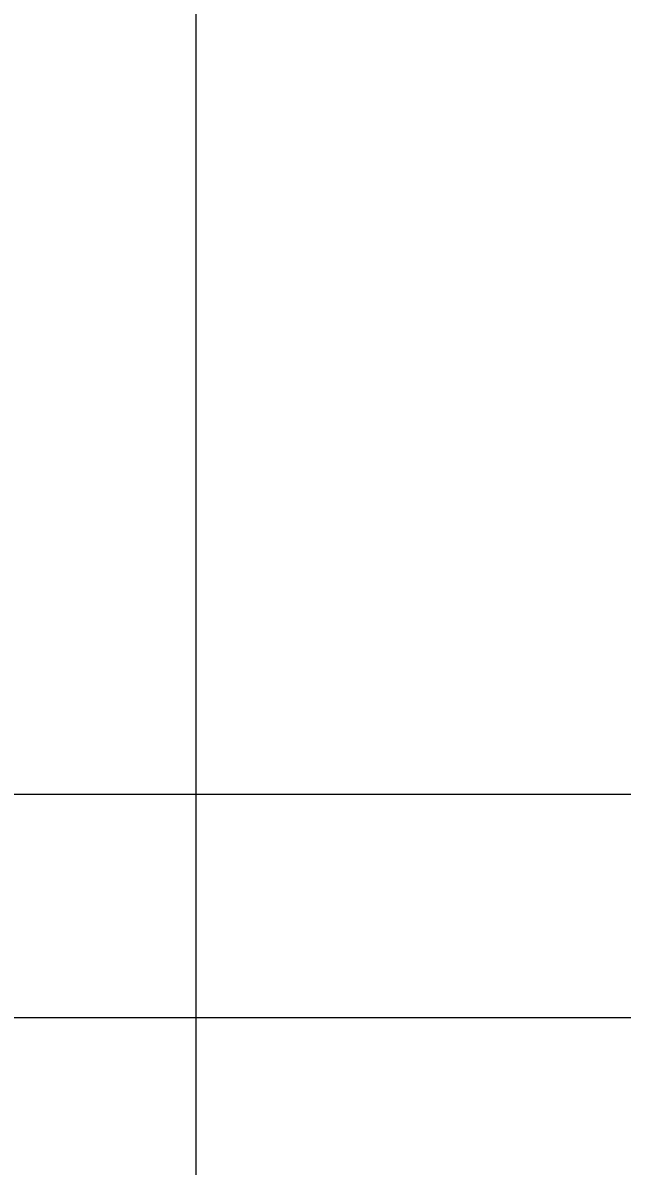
# Model space of a CAD drawing. Header units: millimetres. Extents: x -243837 to -5443, y 40 to 285140.
# Drawn here: x -185573 to -180952, y 126848 to 135659 of the extents above; entities that cross this region are included whole.
import ezdxf

# ---------------------------------------------------------------- set-up
doc = ezdxf.new("R2010")
doc.units = ezdxf.units.MM
doc.layers.add('R-OBJECT', color=2, linetype='Continuous', lineweight=20)
doc.styles.add('KA', font='romans.shx', dxfattribs={"width": 0.7})
doc.dimstyles.new('rakesh', dxfattribs={"dimscale": 160, "dimtxt": 2.5, "dimasz": 1, "dimexe": 0.8, "dimexo": 0.8, "dimgap": 1, "dimtad": 1, "dimdec": 0, "dimzin": 0, "dimdsep": 46, "dimtxsty": 'KA', "dimblk": 'OBLIQUE', "dimcen": 1.5, "dimclrd": 1, "dimclre": 1, "dimclrt": 2, "dimadec": 0, "dimazin": 0, "dimtfac": 1, "dimtdec": 0, "dimtmove": 0, "dimatfit": 2, "dimfxl": 0, "dimtolj": 1, "dimtzin": 0, "dimlwd": -1, "dimlwe": -1, "dimarcsym": 1})
doc.dimstyles.new('rakesh$0', dxfattribs={"dimscale": 160, "dimtxt": 2.5, "dimasz": 1, "dimexe": 0.8, "dimexo": 0.8, "dimgap": 1, "dimtad": 1, "dimdec": 0, "dimzin": 0, "dimdsep": 46, "dimtxsty": 'KA', "dimblk": 'OBLIQUE', "dimcen": 1.5, "dimclrd": 1, "dimclre": 1, "dimclrt": 2, "dimadec": 0, "dimazin": 0, "dimtfac": 1, "dimtdec": 0, "dimtmove": 0, "dimatfit": 2, "dimfxl": 1, "dimtolj": 1, "dimtzin": 0, "dimlwd": -1, "dimlwe": -1, "dimarcsym": 1})

# ---------------------------------------------------------------- blocks, each defined once
blk = doc.blocks.new('_Oblique')
at = {"color": 0, "linetype": 'ByBlock', "lineweight": -2}
blk.add_line((-0.5, -0.5), (0.5, 0.5), dxfattribs=at)
blk = doc.blocks.new('*D224')
at = {"layer": 'DEFPOINTS', "color": 0, "ltscale": 10, "transparency": 16777216}
for p in [(-106760.2, 129714.9), (-190510.6, 125814.8, -169.4), (-106760.2, 110177.3)]:
    blk.add_point(p, dxfattribs=at)
at = {"layer": 'R-OBJECT', "color": 1, "ltscale": 10, "transparency": 16777216}
for p, q in [((-190510.6, 125942.8), (-190510.6, 129906.9)), ((-106760.2, 110305.3), (-106760.2, 129906.9)), ((-190510.6, 129714.9), (-106760.2, 129714.9))]:
    blk.add_line(p, q, dxfattribs=at)
at = {"layer": 'R-OBJECT', "color": 1, "ltscale": 10, "transparency": 16777216, "xscale": 160, "yscale": 160, "zscale": 160, "rotation": 180}
blk.add_blockref('_Oblique', (-190510.6, 129714.9), dxfattribs=at)
at = {"layer": 'R-OBJECT', "color": 1, "ltscale": 10, "transparency": 16777216, "xscale": 160, "yscale": 160, "zscale": 160}
blk.add_blockref('_Oblique', (-106760.2, 129714.9), dxfattribs=at)
at = {"layer": 'R-OBJECT', "color": 2, "ltscale": 10, "transparency": 16777216, "insert": (-148635.4, 130179.7), "char_height": 400, "attachment_point": 5, "style": 'KA'}
blk.add_mtext('\\A1;83750 (HORIZONTAL PULLEY CRS.)', dxfattribs=at)
blk = doc.blocks.new('*D228')
at = {"layer": 'DEFPOINTS', "color": 0, "ltscale": 10, "transparency": 16777216}
for p in [(-191009.9, 127989.4), (-191009.9, 115545.1, -13.1), (-108009.9, 113403.9)]:
    blk.add_point(p, dxfattribs=at)
at = {"layer": 'R-OBJECT', "color": 1, "ltscale": 10, "transparency": 16777216}
for p, q in [((-191009.9, 115673.1), (-191009.9, 128181.4)), ((-108009.9, 113531.9), (-108009.9, 128181.4)), ((-108009.9, 127989.4), (-191009.9, 127989.4))]:
    blk.add_line(p, q, dxfattribs=at)
at = {"layer": 'R-OBJECT', "color": 1, "ltscale": 10, "transparency": 16777216, "xscale": 160, "yscale": 160, "zscale": 160, "rotation": 180}
blk.add_blockref('_Oblique', (-191009.9, 127989.4), dxfattribs=at)
at = {"layer": 'R-OBJECT', "color": 1, "ltscale": 10, "transparency": 16777216, "xscale": 160, "yscale": 160, "zscale": 160}
blk.add_blockref('_Oblique', (-108009.9, 127989.4), dxfattribs=at)
at = {"layer": 'R-OBJECT', "color": 2, "ltscale": 10, "transparency": 16777216, "insert": (-149509.9, 128349.4), "char_height": 400, "attachment_point": 5, "style": 'KA'}
blk.add_mtext('\\A1;83000', dxfattribs=at)

msp = doc.modelspace()

# ---------------------------------------------------------------- linework, layer by layer
at = {"layer": 'R-OBJECT', "color": 3, "ltscale": 10}
msp.add_lwpolyline([(-225574.49, 144610.34), (-184237.87, 144610.34), (-184237.87, 120608.63), (-225574.49, 120608.63)], close=True, dxfattribs=at)

# ---------------------------------------------------------------- dimensions: what is measured, and where the dimension line sits
at = {"layer": 'R-OBJECT', "ltscale": 10}
dim = msp.add_linear_dim(base=(-106760.16, 129714.92), p1=(-190510.55, 125814.78, -169.38), p2=(-106760.16, 110177.28), text='<> (HORIZONTAL PULLEY CRS.)', dimstyle='rakesh', override={"dimexe": 1.2, "dimfxl": 0.18}, dxfattribs=at)
dim.commit()
dim.dimension.update_dxf_attribs({"geometry": '*D224', "text_midpoint": (-148635.36, 130179.68)})
dim = msp.add_linear_dim(base=(-191009.94, 127989.44), p1=(-108009.94, 113403.92), p2=(-191009.94, 115545.14, -13.06), dimstyle='rakesh$0', override={"dimexe": 1.2, "dimfxl": 0.18}, dxfattribs=at)
dim.commit()
dim.dimension.update_dxf_attribs({"geometry": '*D228', "text_midpoint": (-149509.94, 128349.44)})

doc.saveas('drawing.dxf')
